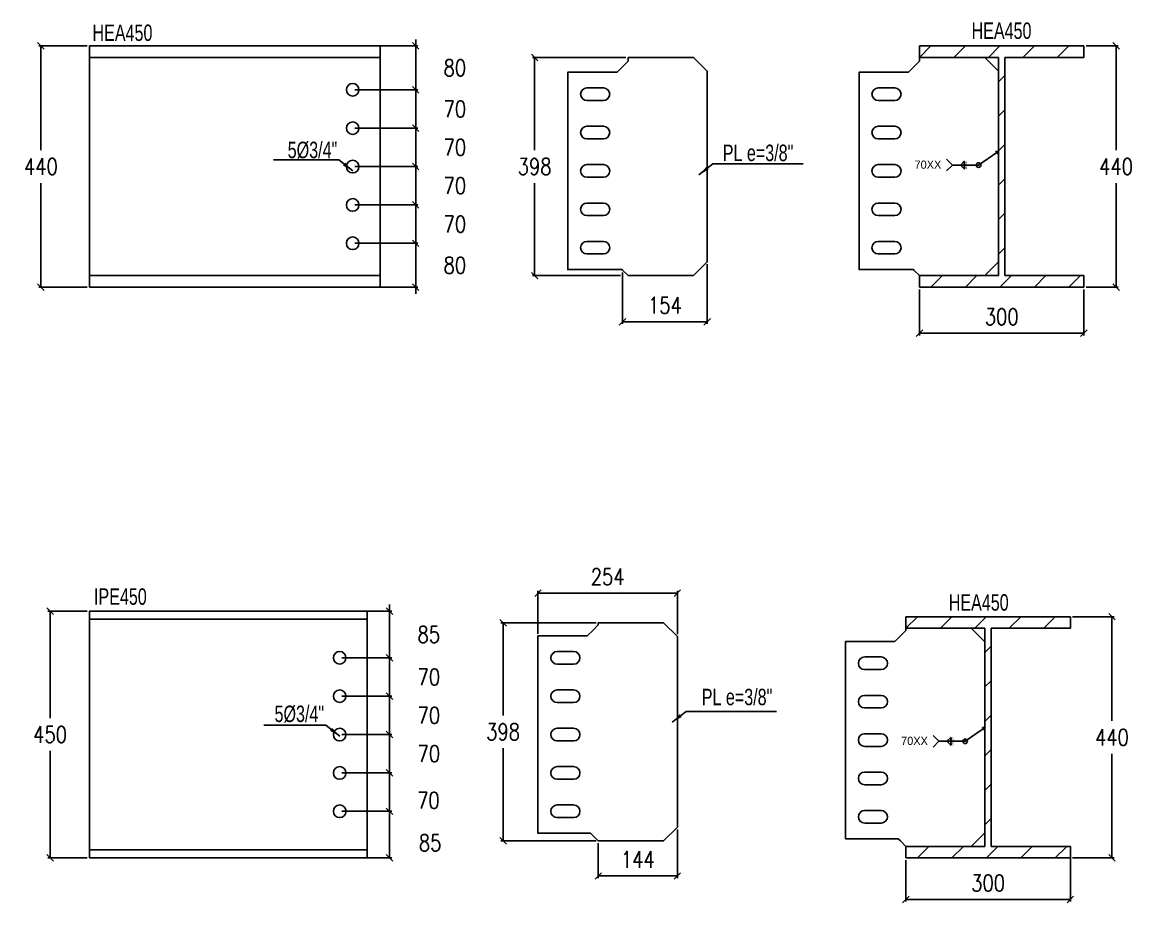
# Model space of a CAD drawing. Extents: x 7536 to 102814, y -9868 to 35131.
# Drawn here: x 10336 to 12364, y -4633 to -3027 of the extents above; entities that cross this region are included whole.
import ezdxf
from ezdxf.enums import TextEntityAlignment as Align

# ---------------------------------------------------------------- set-up
doc = ezdxf.new("R2010")
doc.units = 0
doc.header["$LTSCALE"] = 0.4
doc.layers.get('0').update_dxf_attribs({"color": 255})
for name, color, linetype in [('COTAS', 8, 'Continuous'), ('P-PLATINA', 6, 'Continuous'), ('PERFORACIONES', 1, 'Continuous'), ('TITULO', 3, 'Continuous')]:
    doc.layers.add(name, color=color, linetype=linetype)
doc.styles.add('CNI_COTAS', font='romans.shx', dxfattribs={"width": 0.8})
doc.styles.add('ROMANS', font='DINGRAFO.SHX')
doc.styles.add('VERDANA', font='arial.ttf')
doc.dimstyles.new('1.1', dxfattribs={"dimscale": 0, "dimtxt": 15, "dimasz": 20, "dimexe": 2, "dimexo": 2, "dimgap": 7, "dimtad": 1, "dimdec": 0, "dimzin": 4, "dimdsep": 46, "dimtxsty": 'CNI_COTAS', "dimcen": 0, "dimclrd": 256, "dimclrt": 3, "dimadec": 0, "dimazin": 0, "dimtfac": 1, "dimtdec": 0, "dimtmove": 2, "dimatfit": 0, "dimfxl": 0.05, "dimtolj": 1, "dimtzin": 0, "dimarcsym": 1})
doc.dimstyles.new('1.4', dxfattribs={"dimscale": 0, "dimtxt": 30, "dimasz": 12, "dimexe": 4, "dimexo": 4, "dimgap": 15, "dimtad": 1, "dimdec": 0, "dimzin": 4, "dimdsep": 46, "dimtxsty": 'CNI_COTAS', "dimblk": 'OBLIQUE', "dimcen": -0.09, "dimclrd": 256, "dimclrt": 3, "dimadec": 0, "dimazin": 0, "dimtfac": 1, "dimtdec": 0, "dimtmove": 2, "dimatfit": 0, "dimldrblk": 'DOT', "dimfxl": 0.05, "dimtolj": 1, "dimtzin": 0, "dimarcsym": 0})

# ---------------------------------------------------------------- blocks, each defined once
blk = doc.blocks.new('_Oblique')
at = {"color": 0, "linetype": 'ByBlock', "lineweight": -2}
blk.add_line((-0.5, -0.5), (0.5, 0.5), dxfattribs=at)
blk = doc.blocks.new('*D16')
at = {"layer": 'COTAS', "color": 0, "lineweight": -2, "transparency": 16777216}
for p, q in [((10454.1, -4101.1), (10382.3, -4101.1)), ((10454.1, -4551.1), (10382.3, -4551.1))]:
    blk.add_line(p, q, dxfattribs=at)
at = {"layer": 'COTAS', "lineweight": -2, "transparency": 16777216}
for p, q in [((10386.3, -4101.1), (10386.3, -4296.1)), ((10386.3, -4551.1), (10386.3, -4356.1))]:
    blk.add_line(p, q, dxfattribs=at)
at = {"layer": 'Defpoints', "color": 0, "transparency": 16777216}
for p in [(10386.3, -4101.1), (10458.1, -4101.1), (10458.1, -4551.1)]:
    blk.add_point(p, dxfattribs=at)
at = {"layer": 'COTAS', "lineweight": -2, "transparency": 16777216, "xscale": 12, "yscale": 12, "zscale": 12}
for p, rotation in [((10386.3, -4101.1), 90), ((10386.3, -4551.1), 270)]:
    blk.add_blockref('_Oblique', p, dxfattribs=dict(at, rotation=rotation))
at = {"layer": 'COTAS', "color": 3, "transparency": 16777216, "insert": (10386.3, -4326.1), "char_height": 30, "attachment_point": 5, "rotation": 0.01, "style": 'CNI_COTAS'}
blk.add_mtext('\\A1;450', dxfattribs=at)
blk = doc.blocks.new('_Dot')
at = {"color": 0, "linetype": 'ByBlock', "lineweight": -2}
blk.add_line((-0.5, 0), (-1, 0), dxfattribs=at)
at = {"color": 0, "linetype": 'ByBlock', "const_width": 0.5}
blk.add_lwpolyline([(-0.25, 0, 1), (0.25, 0, 1)], format="xyb", close=True, dxfattribs=at)
blk = doc.blocks.new('*D17')
at = {"layer": 'COTAS', "color": 0, "lineweight": -2, "transparency": 16777216}
for p, q in [((12246.8, -4534.1), (12246.8, -4630.9)), ((11946.8, -4555.1), (11946.8, -4630.9))]:
    blk.add_line(p, q, dxfattribs=at)
at = {"layer": 'COTAS', "lineweight": -2, "transparency": 16777216}
blk.add_line((12246.8, -4626.9), (11946.8, -4626.9), dxfattribs=at)
at = {"layer": 'Defpoints', "color": 0, "transparency": 16777216}
for p in [(12246.8, -4530.1), (11946.8, -4551.1), (11946.8, -4626.9)]:
    blk.add_point(p, dxfattribs=at)
at = {"layer": 'COTAS', "lineweight": -2, "transparency": 16777216, "xscale": 12, "yscale": 12, "zscale": 12, "rotation": 180}
blk.add_blockref('_Oblique', (11946.8, -4626.9), dxfattribs=at)
at = {"layer": 'COTAS', "lineweight": -2, "transparency": 16777216, "xscale": 12, "yscale": 12, "zscale": 12}
blk.add_blockref('_Oblique', (12246.8, -4626.9), dxfattribs=at)
at = {"layer": 'COTAS', "color": 3, "transparency": 16777216, "insert": (12096.8, -4596.9), "char_height": 30, "attachment_point": 5, "style": 'CNI_COTAS'}
blk.add_mtext('\\A1;300', dxfattribs=at)
blk = doc.blocks.new('*D18')
at = {"layer": 'COTAS', "color": 0, "lineweight": -2, "transparency": 16777216}
for p, q in [((12250.8, -4111.1), (12326.7, -4111.1)), ((12250.8, -4551.1), (12326.7, -4551.1))]:
    blk.add_line(p, q, dxfattribs=at)
at = {"layer": 'COTAS', "lineweight": -2, "transparency": 16777216}
for p, q in [((12322.7, -4111.1), (12322.7, -4301.1)), ((12322.7, -4551.1), (12322.7, -4361.1))]:
    blk.add_line(p, q, dxfattribs=at)
at = {"layer": 'Defpoints', "color": 0, "transparency": 16777216}
for p in [(12246.8, -4111.1), (12246.8, -4551.1), (12322.7, -4551.1)]:
    blk.add_point(p, dxfattribs=at)
at = {"layer": 'COTAS', "lineweight": -2, "transparency": 16777216, "xscale": 12, "yscale": 12, "zscale": 12}
for p, rotation in [((12322.7, -4111.1), 90), ((12322.7, -4551.1), 270)]:
    blk.add_blockref('_Oblique', p, dxfattribs=dict(at, rotation=rotation))
at = {"layer": 'COTAS', "color": 3, "transparency": 16777216, "insert": (12322.7, -4331.1), "char_height": 30, "attachment_point": 5, "rotation": 0.01, "style": 'CNI_COTAS'}
blk.add_mtext('\\A1;440', dxfattribs=at)
blk = doc.blocks.new('*D19')
at = {"layer": 'COTAS', "color": 0, "lineweight": -2, "transparency": 16777216}
for p, q in [((10454.1, -3070), (10365.6, -3070)), ((10454.1, -3510), (10365.6, -3510))]:
    blk.add_line(p, q, dxfattribs=at)
at = {"layer": 'COTAS', "lineweight": -2, "transparency": 16777216}
for p, q in [((10369.6, -3070), (10369.6, -3260)), ((10369.6, -3510), (10369.6, -3320))]:
    blk.add_line(p, q, dxfattribs=at)
at = {"layer": 'Defpoints', "color": 0, "transparency": 16777216}
for p in [(10369.6, -3070), (10458.1, -3070), (10458.1, -3510)]:
    blk.add_point(p, dxfattribs=at)
at = {"layer": 'COTAS', "lineweight": -2, "transparency": 16777216, "xscale": 12, "yscale": 12, "zscale": 12}
for p, rotation in [((10369.6, -3070), 90), ((10369.6, -3510), 270)]:
    blk.add_blockref('_Oblique', p, dxfattribs=dict(at, rotation=rotation))
at = {"layer": 'COTAS', "color": 3, "transparency": 16777216, "insert": (10369.6, -3290), "char_height": 30, "attachment_point": 5, "rotation": 0.01, "style": 'CNI_COTAS'}
blk.add_mtext('\\A1;440', dxfattribs=at)
blk = doc.blocks.new('*D20')
at = {"layer": 'COTAS', "color": 0, "lineweight": -2, "transparency": 16777216}
for p, q in [((11971.6, -3514), (11971.6, -3598.1)), ((12271.6, -3514), (12271.6, -3598.1))]:
    blk.add_line(p, q, dxfattribs=at)
at = {"layer": 'COTAS', "lineweight": -2, "transparency": 16777216}
blk.add_line((12271.6, -3594.1), (11971.6, -3594.1), dxfattribs=at)
at = {"layer": 'Defpoints', "color": 0, "transparency": 16777216}
for p in [(11971.6, -3510), (12271.6, -3510), (11971.6, -3594.1)]:
    blk.add_point(p, dxfattribs=at)
at = {"layer": 'COTAS', "lineweight": -2, "transparency": 16777216, "xscale": 12, "yscale": 12, "zscale": 12, "rotation": 180}
blk.add_blockref('_Oblique', (11971.6, -3594.1), dxfattribs=at)
at = {"layer": 'COTAS', "lineweight": -2, "transparency": 16777216, "xscale": 12, "yscale": 12, "zscale": 12}
blk.add_blockref('_Oblique', (12271.6, -3594.1), dxfattribs=at)
at = {"layer": 'COTAS', "color": 3, "transparency": 16777216, "insert": (12121.6, -3564.1), "char_height": 30, "attachment_point": 5, "style": 'CNI_COTAS'}
blk.add_mtext('\\A1;300', dxfattribs=at)
blk = doc.blocks.new('*D21')
at = {"layer": 'COTAS', "color": 0, "lineweight": -2, "transparency": 16777216}
for p, q in [((11584.6, -3468), (11584.6, -3577.1)), ((11430.3, -3483), (11430.3, -3577.1))]:
    blk.add_line(p, q, dxfattribs=at)
at = {"layer": 'COTAS', "lineweight": -2, "transparency": 16777216}
blk.add_line((11430.3, -3573.1), (11584.6, -3573.1), dxfattribs=at)
at = {"layer": 'Defpoints', "color": 0, "transparency": 16777216}
for p in [(11584.6, -3464), (11430.3, -3479), (11584.6, -3573.1)]:
    blk.add_point(p, dxfattribs=at)
at = {"layer": 'COTAS', "lineweight": -2, "transparency": 16777216, "xscale": 12, "yscale": 12, "zscale": 12, "rotation": 180}
blk.add_blockref('_Oblique', (11430.3, -3573.1), dxfattribs=at)
at = {"layer": 'COTAS', "lineweight": -2, "transparency": 16777216, "xscale": 12, "yscale": 12, "zscale": 12}
blk.add_blockref('_Oblique', (11584.6, -3573.1), dxfattribs=at)
at = {"layer": 'COTAS', "color": 3, "transparency": 16777216, "insert": (11507.5, -3543.1), "char_height": 30, "attachment_point": 5, "style": 'CNI_COTAS'}
blk.add_mtext('\\A1;154', dxfattribs=at)
blk = doc.blocks.new('*D22')
at = {"layer": 'COTAS', "color": 0, "lineweight": -2, "transparency": 16777216}
for p, q in [((12275.6, -3070), (12334.2, -3070)), ((12275.6, -3510), (12334.2, -3510))]:
    blk.add_line(p, q, dxfattribs=at)
at = {"layer": 'COTAS', "lineweight": -2, "transparency": 16777216}
for p, q in [((12330.2, -3070), (12330.2, -3260)), ((12330.2, -3510), (12330.2, -3320))]:
    blk.add_line(p, q, dxfattribs=at)
at = {"layer": 'Defpoints', "color": 0, "transparency": 16777216}
for p in [(12271.6, -3070), (12271.6, -3510), (12330.2, -3510)]:
    blk.add_point(p, dxfattribs=at)
at = {"layer": 'COTAS', "lineweight": -2, "transparency": 16777216, "xscale": 12, "yscale": 12, "zscale": 12}
for p, rotation in [((12330.2, -3070), 90), ((12330.2, -3510), 270)]:
    blk.add_blockref('_Oblique', p, dxfattribs=dict(at, rotation=rotation))
at = {"layer": 'COTAS', "color": 3, "transparency": 16777216, "insert": (12330.2, -3290), "char_height": 30, "attachment_point": 5, "rotation": 0.01, "style": 'CNI_COTAS'}
blk.add_mtext('\\A1;440', dxfattribs=at)
blk = doc.blocks.new('*D23')
at = {"layer": 'COTAS', "color": 0, "lineweight": -2, "transparency": 16777216}
for p, q in [((11436.3, -3091), (11265.9, -3091)), ((11426.3, -3489), (11265.9, -3489))]:
    blk.add_line(p, q, dxfattribs=at)
at = {"layer": 'COTAS', "lineweight": -2, "transparency": 16777216}
for p, q in [((11269.9, -3091), (11269.9, -3260)), ((11269.9, -3489), (11269.9, -3320))]:
    blk.add_line(p, q, dxfattribs=at)
at = {"layer": 'Defpoints', "color": 0, "transparency": 16777216}
for p in [(11440.3, -3091), (11269.9, -3489), (11430.3, -3489)]:
    blk.add_point(p, dxfattribs=at)
at = {"layer": 'COTAS', "lineweight": -2, "transparency": 16777216, "xscale": 12, "yscale": 12, "zscale": 12}
for p, rotation in [((11269.9, -3091), 90), ((11269.9, -3489), 270)]:
    blk.add_blockref('_Oblique', p, dxfattribs=dict(at, rotation=rotation))
at = {"layer": 'COTAS', "color": 3, "transparency": 16777216, "insert": (11269.9, -3290), "char_height": 30, "attachment_point": 5, "rotation": 0.01, "style": 'CNI_COTAS'}
blk.add_mtext('\\A1;398', dxfattribs=at)
blk = doc.blocks.new('*D145')
at = {"layer": 'COTAS', "color": 0, "lineweight": -2, "transparency": 16777216}
for p, q in [((11382, -4122.1), (11208.4, -4122.1)), ((11382, -4520.1), (11208.4, -4520.1))]:
    blk.add_line(p, q, dxfattribs=at)
at = {"layer": 'COTAS', "lineweight": -2, "transparency": 16777216}
for p, q in [((11212.4, -4122.1), (11212.4, -4291.1)), ((11212.4, -4520.1), (11212.4, -4351.1))]:
    blk.add_line(p, q, dxfattribs=at)
at = {"layer": 'Defpoints', "color": 0, "transparency": 16777216}
for p in [(11386, -4122.1), (11212.4, -4520.1), (11386, -4520.1)]:
    blk.add_point(p, dxfattribs=at)
at = {"layer": 'COTAS', "lineweight": -2, "transparency": 16777216, "xscale": 12, "yscale": 12, "zscale": 12}
for p, rotation in [((11212.4, -4122.1), 90), ((11212.4, -4520.1), 270)]:
    blk.add_blockref('_Oblique', p, dxfattribs=dict(at, rotation=rotation))
at = {"layer": 'COTAS', "color": 3, "transparency": 16777216, "insert": (11212.4, -4321.1), "char_height": 30, "attachment_point": 5, "rotation": 0.01, "style": 'CNI_COTAS'}
blk.add_mtext('\\A1;398', dxfattribs=at)
blk = doc.blocks.new('*D146')
at = {"layer": 'COTAS', "color": 0, "lineweight": -2, "transparency": 16777216}
for p, q in [((11530.2, -4499.1), (11530.2, -4588.1)), ((11386, -4524.1), (11386, -4588.1))]:
    blk.add_line(p, q, dxfattribs=at)
at = {"layer": 'COTAS', "lineweight": -2, "transparency": 16777216}
blk.add_line((11386, -4584.1), (11530.2, -4584.1), dxfattribs=at)
at = {"layer": 'Defpoints', "color": 0, "transparency": 16777216}
for p in [(11530.2, -4495.1), (11386, -4520.1), (11530.2, -4584.1)]:
    blk.add_point(p, dxfattribs=at)
at = {"layer": 'COTAS', "lineweight": -2, "transparency": 16777216, "xscale": 12, "yscale": 12, "zscale": 12, "rotation": 180}
blk.add_blockref('_Oblique', (11386, -4584.1), dxfattribs=at)
at = {"layer": 'COTAS', "lineweight": -2, "transparency": 16777216, "xscale": 12, "yscale": 12, "zscale": 12}
blk.add_blockref('_Oblique', (11530.2, -4584.1), dxfattribs=at)
at = {"layer": 'COTAS', "color": 3, "transparency": 16777216, "insert": (11458.1, -4554.1), "char_height": 30, "attachment_point": 5, "style": 'CNI_COTAS'}
blk.add_mtext('\\A1;144', dxfattribs=at)
blk = doc.blocks.new('*D147')
at = {"layer": 'COTAS', "color": 0, "lineweight": -2, "transparency": 16777216}
for p, q in [((11276, -4142.1), (11276, -4064.1)), ((11530.2, -4143.1), (11530.2, -4064.1))]:
    blk.add_line(p, q, dxfattribs=at)
at = {"layer": 'COTAS', "lineweight": -2, "transparency": 16777216}
blk.add_line((11276, -4068.1), (11530.2, -4068.1), dxfattribs=at)
at = {"layer": 'Defpoints', "color": 0, "transparency": 16777216}
for p in [(11530.2, -4068.1), (11276, -4146.1), (11530.2, -4147.1)]:
    blk.add_point(p, dxfattribs=at)
at = {"layer": 'COTAS', "lineweight": -2, "transparency": 16777216, "xscale": 12, "yscale": 12, "zscale": 12, "rotation": 180}
blk.add_blockref('_Oblique', (11276, -4068.1), dxfattribs=at)
at = {"layer": 'COTAS', "lineweight": -2, "transparency": 16777216, "xscale": 12, "yscale": 12, "zscale": 12}
blk.add_blockref('_Oblique', (11530.2, -4068.1), dxfattribs=at)
at = {"layer": 'COTAS', "color": 3, "transparency": 16777216, "insert": (11403.1, -4038.1), "char_height": 30, "attachment_point": 5, "style": 'CNI_COTAS'}
blk.add_mtext('\\A1;254', dxfattribs=at)
blk = doc.blocks.new('SOLDADURA FILETE ALREDEDOR 1 DE 8')
h = blk.add_hatch(color=256)
h.dxf.hatch_style = 1
h.paths.add_polyline_path([(8202.3, -7175.2), (8199.7, -7171.4), (8204.2, -7171)])
for p, q in [((8201, -7173.3), (8168, -7196.3)), ((8168, -7196.3), (8120.2, -7196.3))]:
    blk.add_line(p, q)
for points in [[(8204.2, -7171), (8202.3, -7175.2), (8199.7, -7171.4)], [(8141.8, -7196.3), (8141.8, -7189.2), (8134.7, -7196.3), (8141.8, -7203.4)]]:
    blk.add_lwpolyline(points, close=True)
blk.add_lwpolyline([(8109.7, -7206.8), (8120.2, -7196.3), (8109.7, -7185.8)])
blk.add_circle((8168, -7196.3), 4.13)
at = {"layer": 'TITULO', "style": 'ROMANS'}
for s, height, p in [('70XX', 14.92, (8051.2, -7202.9)), ('8', 5.33, (8142.9, -7195.3)), ('8', 5.33, (8142.9, -7203.6))]:
    blk.add_text(s, height=height, dxfattribs=at).set_placement(p)
blk = doc.blocks.new('*D151')
at = {"layer": 'COTAS', "lineweight": -2, "transparency": 16777216}
for p, q in [((11053, -3070), (11053, -3058)), ((11053, -3150), (11053, -3070)), ((11053, -3150), (11053, -3162))]:
    blk.add_line(p, q, dxfattribs=at)
at = {"layer": 'COTAS', "color": 0, "lineweight": -2, "transparency": 16777216}
for p, q in [((10942.1, -3070), (11057, -3070)), ((10942.1, -3150), (11057, -3150))]:
    blk.add_line(p, q, dxfattribs=at)
at = {"layer": 'Defpoints', "color": 0, "transparency": 16777216}
for p in [(10938.1, -3070), (11053, -3070), (10938.1, -3150)]:
    blk.add_point(p, dxfattribs=at)
at = {"layer": 'COTAS', "lineweight": -2, "transparency": 16777216, "xscale": 12, "yscale": 12, "zscale": 12}
for p, rotation in [((11053, -3070), 270), ((11053, -3150), 90)]:
    blk.add_blockref('_Oblique', p, dxfattribs=dict(at, rotation=rotation))
at = {"layer": 'COTAS', "color": 3, "transparency": 16777216, "insert": (11124.5, -3110), "char_height": 30, "attachment_point": 5, "rotation": 0.01, "style": 'CNI_COTAS'}
blk.add_mtext('\\A1;80', dxfattribs=at)
blk = doc.blocks.new('*D152')
at = {"layer": 'COTAS', "lineweight": -2, "transparency": 16777216}
for p, q in [((11053, -3150), (11053, -3138)), ((11053, -3150), (11053, -3220)), ((11053, -3220), (11053, -3232))]:
    blk.add_line(p, q, dxfattribs=at)
at = {"layer": 'COTAS', "color": 0, "lineweight": -2, "transparency": 16777216}
for p, q in [((10942.1, -3150), (11057, -3150)), ((10942.1, -3220), (11057, -3220))]:
    blk.add_line(p, q, dxfattribs=at)
at = {"layer": 'Defpoints', "color": 0, "transparency": 16777216}
for p in [(10938.1, -3150), (10938.1, -3220), (11053, -3220)]:
    blk.add_point(p, dxfattribs=at)
at = {"layer": 'COTAS', "lineweight": -2, "transparency": 16777216, "xscale": 12, "yscale": 12, "zscale": 12}
for p, rotation in [((11053, -3150), 270), ((11053, -3220), 90)]:
    blk.add_blockref('_Oblique', p, dxfattribs=dict(at, rotation=rotation))
at = {"layer": 'COTAS', "color": 3, "transparency": 16777216, "insert": (11124.5, -3185), "char_height": 30, "attachment_point": 5, "rotation": 0.01, "style": 'CNI_COTAS'}
blk.add_mtext('\\A1;70', dxfattribs=at)
blk = doc.blocks.new('*D153')
at = {"layer": 'COTAS', "color": 0, "lineweight": -2, "transparency": 16777216}
for p, q in [((10942.1, -3220), (11057, -3220)), ((10942.1, -3290), (11057, -3290))]:
    blk.add_line(p, q, dxfattribs=at)
at = {"layer": 'COTAS', "lineweight": -2, "transparency": 16777216}
for p, q in [((11053, -3220), (11053, -3208)), ((11053, -3220), (11053, -3290)), ((11053, -3290), (11053, -3302))]:
    blk.add_line(p, q, dxfattribs=at)
at = {"layer": 'Defpoints', "color": 0, "transparency": 16777216}
for p in [(10938.1, -3220), (10938.1, -3290), (11053, -3290)]:
    blk.add_point(p, dxfattribs=at)
at = {"layer": 'COTAS', "lineweight": -2, "transparency": 16777216, "xscale": 12, "yscale": 12, "zscale": 12}
for p, rotation in [((11053, -3220), 270), ((11053, -3290), 90)]:
    blk.add_blockref('_Oblique', p, dxfattribs=dict(at, rotation=rotation))
at = {"layer": 'COTAS', "color": 3, "transparency": 16777216, "insert": (11124.5, -3255), "char_height": 30, "attachment_point": 5, "rotation": 0.01, "style": 'CNI_COTAS'}
blk.add_mtext('\\A1;70', dxfattribs=at)
blk = doc.blocks.new('*D154')
at = {"layer": 'COTAS', "lineweight": -2, "transparency": 16777216}
for p, q in [((11053, -3290), (11053, -3278)), ((11053, -3360), (11053, -3290)), ((11053, -3360), (11053, -3372))]:
    blk.add_line(p, q, dxfattribs=at)
at = {"layer": 'COTAS', "color": 0, "lineweight": -2, "transparency": 16777216}
for p, q in [((10942.1, -3290), (11057, -3290)), ((10942.1, -3360), (11057, -3360))]:
    blk.add_line(p, q, dxfattribs=at)
at = {"layer": 'Defpoints', "color": 0, "transparency": 16777216}
for p in [(10938.1, -3290), (11053, -3290), (10938.1, -3360)]:
    blk.add_point(p, dxfattribs=at)
at = {"layer": 'COTAS', "lineweight": -2, "transparency": 16777216, "xscale": 12, "yscale": 12, "zscale": 12}
for p, rotation in [((11053, -3290), 270), ((11053, -3360), 90)]:
    blk.add_blockref('_Oblique', p, dxfattribs=dict(at, rotation=rotation))
at = {"layer": 'COTAS', "color": 3, "transparency": 16777216, "insert": (11124.5, -3325), "char_height": 30, "attachment_point": 5, "rotation": 0.01, "style": 'CNI_COTAS'}
blk.add_mtext('\\A1;70', dxfattribs=at)
blk = doc.blocks.new('*D155')
at = {"layer": 'COTAS', "color": 0, "lineweight": -2, "transparency": 16777216}
for p, q in [((10942.1, -3360), (11057, -3360)), ((10942.1, -3430), (11057, -3430))]:
    blk.add_line(p, q, dxfattribs=at)
at = {"layer": 'COTAS', "lineweight": -2, "transparency": 16777216}
for p, q in [((11053, -3360), (11053, -3348)), ((11053, -3430), (11053, -3360)), ((11053, -3430), (11053, -3442))]:
    blk.add_line(p, q, dxfattribs=at)
at = {"layer": 'Defpoints', "color": 0, "transparency": 16777216}
for p in [(10938.1, -3360), (11053, -3360), (10938.1, -3430)]:
    blk.add_point(p, dxfattribs=at)
at = {"layer": 'COTAS', "lineweight": -2, "transparency": 16777216, "xscale": 12, "yscale": 12, "zscale": 12}
for p, rotation in [((11053, -3360), 270), ((11053, -3430), 90)]:
    blk.add_blockref('_Oblique', p, dxfattribs=dict(at, rotation=rotation))
at = {"layer": 'COTAS', "color": 3, "transparency": 16777216, "insert": (11124.5, -3395), "char_height": 30, "attachment_point": 5, "rotation": 0.01, "style": 'CNI_COTAS'}
blk.add_mtext('\\A1;70', dxfattribs=at)
blk = doc.blocks.new('*D150')
at = {"layer": 'COTAS', "lineweight": -2, "transparency": 16777216}
for p, q in [((11053, -3430), (11053, -3418)), ((11053, -3430), (11053, -3510)), ((11053, -3510), (11053, -3522))]:
    blk.add_line(p, q, dxfattribs=at)
at = {"layer": 'COTAS', "color": 0, "lineweight": -2, "transparency": 16777216}
for p, q in [((10942.1, -3430), (11057, -3430)), ((10942.1, -3510), (11057, -3510))]:
    blk.add_line(p, q, dxfattribs=at)
at = {"layer": 'Defpoints', "color": 0, "transparency": 16777216}
for p in [(10938.1, -3430), (10938.1, -3510), (11053, -3510)]:
    blk.add_point(p, dxfattribs=at)
at = {"layer": 'COTAS', "lineweight": -2, "transparency": 16777216, "xscale": 12, "yscale": 12, "zscale": 12}
for p, rotation in [((11053, -3430), 270), ((11053, -3510), 90)]:
    blk.add_blockref('_Oblique', p, dxfattribs=dict(at, rotation=rotation))
at = {"layer": 'COTAS', "color": 3, "transparency": 16777216, "insert": (11124.5, -3470), "char_height": 30, "attachment_point": 5, "rotation": 0.01, "style": 'CNI_COTAS'}
blk.add_mtext('\\A1;80', dxfattribs=at)
blk = doc.blocks.new('*D211')
at = {"layer": 'COTAS', "color": 0, "lineweight": -2, "transparency": 16777216}
for p, q in [((10918.4, -4256.1), (11009.4, -4256.1)), ((10918.4, -4326.1), (11009.4, -4326.1))]:
    blk.add_line(p, q, dxfattribs=at)
at = {"layer": 'COTAS', "lineweight": -2, "transparency": 16777216}
for p, q in [((11005.4, -4256.1), (11005.4, -4244.1)), ((11005.4, -4326.1), (11005.4, -4256.1)), ((11005.4, -4326.1), (11005.4, -4338.1))]:
    blk.add_line(p, q, dxfattribs=at)
at = {"layer": 'Defpoints', "color": 0, "transparency": 16777216}
for p in [(10914.4, -4256.1), (11005.4, -4256.1), (10914.4, -4326.1)]:
    blk.add_point(p, dxfattribs=at)
at = {"layer": 'COTAS', "lineweight": -2, "transparency": 16777216, "xscale": 12, "yscale": 12, "zscale": 12}
for p, rotation in [((11005.4, -4256.1), 270), ((11005.4, -4326.1), 90)]:
    blk.add_blockref('_Oblique', p, dxfattribs=dict(at, rotation=rotation))
at = {"layer": 'COTAS', "color": 3, "transparency": 16777216, "insert": (11076.9, -4291.1), "char_height": 30, "attachment_point": 5, "rotation": 0.01, "style": 'CNI_COTAS'}
blk.add_mtext('\\A1;70', dxfattribs=at)
blk = doc.blocks.new('*D212')
at = {"layer": 'COTAS', "lineweight": -2, "transparency": 16777216}
for p, q in [((11005.4, -4326.1), (11005.4, -4314.1)), ((11005.4, -4396.1), (11005.4, -4326.1)), ((11005.4, -4396.1), (11005.4, -4408.1))]:
    blk.add_line(p, q, dxfattribs=at)
at = {"layer": 'COTAS', "color": 0, "lineweight": -2, "transparency": 16777216}
for p, q in [((10918.4, -4326.1), (11009.4, -4326.1)), ((10918.4, -4396.1), (11009.4, -4396.1))]:
    blk.add_line(p, q, dxfattribs=at)
at = {"layer": 'Defpoints', "color": 0, "transparency": 16777216}
for p in [(10914.4, -4326.1), (11005.4, -4326.1), (10914.4, -4396.1)]:
    blk.add_point(p, dxfattribs=at)
at = {"layer": 'COTAS', "lineweight": -2, "transparency": 16777216, "xscale": 12, "yscale": 12, "zscale": 12}
for p, rotation in [((11005.4, -4326.1), 270), ((11005.4, -4396.1), 90)]:
    blk.add_blockref('_Oblique', p, dxfattribs=dict(at, rotation=rotation))
at = {"layer": 'COTAS', "color": 3, "transparency": 16777216, "insert": (11076.9, -4361.1), "char_height": 30, "attachment_point": 5, "rotation": 0.01, "style": 'CNI_COTAS'}
blk.add_mtext('\\A1;70', dxfattribs=at)
blk = doc.blocks.new('*D213')
at = {"layer": 'COTAS', "color": 0, "lineweight": -2, "transparency": 16777216}
for p, q in [((10918.4, -4396.1), (11009.4, -4396.1)), ((10918.5, -4466.1), (11009.4, -4466.1))]:
    blk.add_line(p, q, dxfattribs=at)
at = {"layer": 'COTAS', "lineweight": -2, "transparency": 16777216}
blk.add_line((11005.4, -4466.1), (11005.4, -4396.1), dxfattribs=at)
at = {"layer": 'Defpoints', "color": 0, "transparency": 16777216}
for p in [(10914.4, -4396.1), (11005.4, -4396.1), (10914.5, -4466.1)]:
    blk.add_point(p, dxfattribs=at)
at = {"layer": 'COTAS', "lineweight": -2, "transparency": 16777216, "xscale": 12, "yscale": 12, "zscale": 12}
for p, rotation in [((11005.4, -4396.1), 90), ((11005.4, -4466.1), 270)]:
    blk.add_blockref('_Oblique', p, dxfattribs=dict(at, rotation=rotation))
at = {"layer": 'COTAS', "color": 3, "transparency": 16777216, "insert": (11076.2, -4446.1), "char_height": 30, "attachment_point": 5, "rotation": 0.01, "style": 'CNI_COTAS'}
blk.add_mtext('\\A1;70', dxfattribs=at)
blk = doc.blocks.new('*D214')
at = {"layer": 'COTAS', "color": 0, "lineweight": -2, "transparency": 16777216}
for p, q in [((10918.5, -4466.1), (11009.4, -4466.1)), ((10918.5, -4551.1), (11009.4, -4551.1))]:
    blk.add_line(p, q, dxfattribs=at)
at = {"layer": 'COTAS', "lineweight": -2, "transparency": 16777216}
blk.add_line((11005.4, -4466.1), (11005.4, -4551.1), dxfattribs=at)
at = {"layer": 'Defpoints', "color": 0, "transparency": 16777216}
for p in [(10914.5, -4466.1), (10914.5, -4551.1), (11005.4, -4551.1)]:
    blk.add_point(p, dxfattribs=at)
at = {"layer": 'COTAS', "lineweight": -2, "transparency": 16777216, "xscale": 12, "yscale": 12, "zscale": 12}
for p, rotation in [((11005.4, -4466.1), 90), ((11005.4, -4551.1), 270)]:
    blk.add_blockref('_Oblique', p, dxfattribs=dict(at, rotation=rotation))
at = {"layer": 'COTAS', "color": 3, "transparency": 16777216, "insert": (11079.3, -4523.6), "char_height": 30, "attachment_point": 5, "rotation": 0.01, "style": 'CNI_COTAS'}
blk.add_mtext('\\A1;85', dxfattribs=at)
blk = doc.blocks.new('*D215')
at = {"layer": 'COTAS', "lineweight": -2, "transparency": 16777216}
for p, q in [((11005.4, -4186.1), (11005.4, -4174.1)), ((11005.4, -4256.1), (11005.4, -4186.1)), ((11005.4, -4256.1), (11005.4, -4268.1))]:
    blk.add_line(p, q, dxfattribs=at)
at = {"layer": 'COTAS', "color": 0, "lineweight": -2, "transparency": 16777216}
for p, q in [((10918.4, -4186.1), (11009.4, -4186.1)), ((10918.4, -4256.1), (11009.4, -4256.1))]:
    blk.add_line(p, q, dxfattribs=at)
at = {"layer": 'Defpoints', "color": 0, "transparency": 16777216}
for p in [(10914.4, -4186.1), (11005.4, -4186.1), (10914.4, -4256.1)]:
    blk.add_point(p, dxfattribs=at)
at = {"layer": 'COTAS', "lineweight": -2, "transparency": 16777216, "xscale": 12, "yscale": 12, "zscale": 12}
for p, rotation in [((11005.4, -4186.1), 270), ((11005.4, -4256.1), 90)]:
    blk.add_blockref('_Oblique', p, dxfattribs=dict(at, rotation=rotation))
at = {"layer": 'COTAS', "color": 3, "transparency": 16777216, "insert": (11076.9, -4221.1), "char_height": 30, "attachment_point": 5, "rotation": 0.01, "style": 'CNI_COTAS'}
blk.add_mtext('\\A1;70', dxfattribs=at)
blk = doc.blocks.new('*D216')
at = {"layer": 'COTAS', "lineweight": -2, "transparency": 16777216}
for p, q in [((11005.4, -4101.1), (11005.4, -4089.1)), ((11005.4, -4186.1), (11005.4, -4101.1)), ((11005.4, -4186.1), (11005.4, -4198.1))]:
    blk.add_line(p, q, dxfattribs=at)
at = {"layer": 'COTAS', "color": 0, "lineweight": -2, "transparency": 16777216}
for p, q in [((10918.4, -4101.1), (11009.4, -4101.1)), ((10918.4, -4186.1), (11009.4, -4186.1))]:
    blk.add_line(p, q, dxfattribs=at)
at = {"layer": 'Defpoints', "color": 0, "transparency": 16777216}
for p in [(10914.4, -4101.1), (11005.4, -4101.1), (10914.4, -4186.1)]:
    blk.add_point(p, dxfattribs=at)
at = {"layer": 'COTAS', "lineweight": -2, "transparency": 16777216, "xscale": 12, "yscale": 12, "zscale": 12}
for p, rotation in [((11005.4, -4101.1), 270), ((11005.4, -4186.1), 90)]:
    blk.add_blockref('_Oblique', p, dxfattribs=dict(at, rotation=rotation))
at = {"layer": 'COTAS', "color": 3, "transparency": 16777216, "insert": (11076.9, -4143.6), "char_height": 30, "attachment_point": 5, "rotation": 0.01, "style": 'CNI_COTAS'}
blk.add_mtext('\\A1;85', dxfattribs=at)

msp = doc.modelspace()

# ---------------------------------------------------------------- hatches: boundary and pattern name
at = {"linetype": 'Continuous'}
h = msp.add_hatch(dxfattribs=at)
h.set_pattern_fill('', scale=14, style=0, pattern_type=0)
h.set_pattern_definition([(45, (11971.587, -3091), (-31.431, 31.431), [])])
h.paths.add_polyline_path([(11971.6, -3070), (11971.6, -3091), (12115.8, -3091), (12115.8, -3489), (11971.6, -3489), (11971.6, -3510), (12271.6, -3510), (12271.6, -3489), (12127.3, -3489), (12127.3, -3091), (12271.6, -3091), (12271.6, -3070)])
h = msp.add_hatch(dxfattribs=at)
h.set_pattern_fill('', scale=14, style=0, pattern_type=0)
h.set_pattern_definition([(45, (11946.844, -4132.125), (-31.431, 31.431), [])])
h.paths.add_polyline_path([(11946.8, -4111.1), (11946.8, -4132.1), (12091.1, -4132.1), (12091.1, -4530.1), (11946.8, -4530.1), (11946.8, -4551.1), (12246.8, -4551.1), (12246.8, -4530.1), (12102.6, -4530.1), (12102.6, -4132.1), (12246.8, -4132.1), (12246.8, -4111.1)])

# ---------------------------------------------------------------- linework, layer by layer
at = {"color": 2}
for p, q in [((10988.1, -3070), (10458.1, -3070)), ((10458.1, -3070), (10458.1, -3510)), ((10988.1, -3510), (10988.1, -3070)), ((11971.6, -3070), (12271.6, -3070)), ((11971.6, -3091), (11971.6, -3070)), ((12271.6, -3070), (12271.6, -3091)), ((10458.1, -3091), (10988.1, -3091)), ((12115.8, -3091), (11971.6, -3091)), ((12115.8, -3489), (12115.8, -3091)), ((12271.6, -3091), (12127.3, -3091)), ((12127.3, -3091), (12127.3, -3489)), ((10458.1, -3489), (10988.1, -3489)), ((11971.6, -3489), (12115.8, -3489)), ((11971.6, -3510), (11971.6, -3489)), ((12127.3, -3489), (12271.6, -3489)), ((12271.6, -3489), (12271.6, -3510)), ((10458.1, -3510), (10988.1, -3510)), ((12271.6, -3510), (11971.6, -3510)), ((10964.5, -4101.1), (10458.1, -4101.1)), ((10458.1, -4551.1), (10458.1, -4101.1)), ((10458.1, -4115.7), (10964.5, -4115.7)), ((10964.5, -4551.1), (10964.5, -4101.1)), ((12246.8, -4111.1), (11946.8, -4111.1)), ((11946.8, -4111.1), (11946.8, -4132.1)), ((12246.8, -4132.1), (12246.8, -4111.1)), ((11946.8, -4132.1), (12091.1, -4132.1)), ((12091.1, -4132.1), (12091.1, -4530.1)), ((12102.6, -4530.1), (12102.6, -4132.1)), ((12102.6, -4132.1), (12246.8, -4132.1)), ((10458.1, -4536.5), (10964.5, -4536.5)), ((12091.1, -4530.1), (11946.8, -4530.1)), ((11946.8, -4530.1), (11946.8, -4551.1)), ((12246.8, -4530.1), (12102.6, -4530.1)), ((12246.8, -4551.1), (12246.8, -4530.1)), ((10458.1, -4551.1), (10964.5, -4551.1)), ((11946.8, -4551.1), (12246.8, -4551.1))]:
    msp.add_line(p, q, dxfattribs=at)
at = {"layer": 'P-PLATINA', "linetype": 'Continuous'}
for points in [[(11440.3, -3091), (11559.6, -3091), (11584.6, -3116), (11584.6, -3464), (11559.6, -3489), (11440.3, -3489), (11430.3, -3479), (11429.3, -3478), (11330.3, -3478), (11330.3, -3118), (11420.3, -3118), (11430.3, -3108), (11440.3, -3098)], [(11971.6, -3091), (12090.8, -3091), (12115.8, -3116), (12115.8, -3464), (12090.8, -3489), (11971.6, -3489), (11961.6, -3479), (11960.6, -3478), (11861.6, -3478), (11861.6, -3118), (11951.6, -3118), (11961.6, -3108), (11971.6, -3098)], [(11505.2, -4122.1), (11386, -4122.1), (11386, -4126.1), (11376, -4136.1), (11366, -4146.1), (11276, -4146.1), (11276, -4506.1), (11372, -4506.1), (11376, -4510.1), (11386, -4520.1), (11505.2, -4520.1), (11530.2, -4495.1), (11530.2, -4147.1)], [(12066.1, -4132.1), (11946.8, -4132.1), (11946.8, -4136.1), (11936.8, -4146.1), (11926.8, -4156.1), (11836.8, -4156.1), (11836.8, -4516.1), (11932.8, -4516.1), (11936.8, -4520.1), (11946.8, -4530.1), (12066.1, -4530.1), (12091.1, -4505.1), (12091.1, -4157.1)]]:
    msp.add_lwpolyline(points, close=True, dxfattribs=at)
for points in [[(11369.6, -3169.5), (11365.3, -3169.5), (11360.9, -3168.6), (11357.2, -3166.1), (11354.7, -3162.4), (11353.8, -3158), (11354.7, -3153.6), (11357.2, -3149.9), (11360.9, -3147.4), (11365.3, -3146.5), (11369.6, -3146.5)], [(11365.3, -3146.5), (11395.3, -3146.5), (11399.7, -3147.4), (11403.5, -3149.9), (11406, -3153.6), (11406.8, -3158), (11406, -3162.4), (11403.5, -3166.1), (11399.7, -3168.6), (11395.3, -3169.5), (11365.3, -3169.5)], [(11900.9, -3169.5), (11896.6, -3169.5), (11892.2, -3168.6), (11888.5, -3166.1), (11886, -3162.4), (11885.1, -3158), (11886, -3153.6), (11888.5, -3149.9), (11892.2, -3147.4), (11896.6, -3146.5), (11900.9, -3146.5)], [(11896.6, -3146.5), (11926.6, -3146.5), (11931, -3147.4), (11934.7, -3149.9), (11937.2, -3153.6), (11938.1, -3158), (11937.2, -3162.4), (11934.7, -3166.1), (11931, -3168.6), (11926.6, -3169.5), (11896.6, -3169.5)], [(11369.6, -3239.5), (11365.3, -3239.5), (11360.9, -3238.6), (11357.2, -3236.1), (11354.7, -3232.4), (11353.8, -3228), (11354.7, -3223.6), (11357.2, -3219.9), (11360.9, -3217.4), (11365.3, -3216.5), (11369.6, -3216.5)], [(11365.3, -3216.5), (11395.3, -3216.5), (11399.7, -3217.4), (11403.5, -3219.9), (11406, -3223.6), (11406.8, -3228), (11406, -3232.4), (11403.5, -3236.1), (11399.7, -3238.6), (11395.3, -3239.5), (11365.3, -3239.5)], [(11900.9, -3239.5), (11896.6, -3239.5), (11892.2, -3238.6), (11888.5, -3236.1), (11886, -3232.4), (11885.1, -3228), (11886, -3223.6), (11888.5, -3219.9), (11892.2, -3217.4), (11896.6, -3216.5), (11900.9, -3216.5)], [(11896.6, -3216.5), (11926.6, -3216.5), (11931, -3217.4), (11934.7, -3219.9), (11937.2, -3223.6), (11938.1, -3228), (11937.2, -3232.4), (11934.7, -3236.1), (11931, -3238.6), (11926.6, -3239.5), (11896.6, -3239.5)], [(11369.6, -3309.5), (11365.3, -3309.5), (11360.9, -3308.6), (11357.2, -3306.1), (11354.7, -3302.4), (11353.8, -3298), (11354.7, -3293.6), (11357.2, -3289.9), (11360.9, -3287.4), (11365.3, -3286.5), (11369.6, -3286.5)], [(11365.3, -3286.5), (11395.3, -3286.5), (11399.7, -3287.4), (11403.5, -3289.9), (11406, -3293.6), (11406.8, -3298), (11406, -3302.4), (11403.5, -3306.1), (11399.7, -3308.6), (11395.3, -3309.5), (11365.3, -3309.5)], [(11900.9, -3309.5), (11896.6, -3309.5), (11892.2, -3308.6), (11888.5, -3306.1), (11886, -3302.4), (11885.1, -3298), (11886, -3293.6), (11888.5, -3289.9), (11892.2, -3287.4), (11896.6, -3286.5), (11900.9, -3286.5)], [(11896.6, -3286.5), (11926.6, -3286.5), (11931, -3287.4), (11934.7, -3289.9), (11937.2, -3293.6), (11938.1, -3298), (11937.2, -3302.4), (11934.7, -3306.1), (11931, -3308.6), (11926.6, -3309.5), (11896.6, -3309.5)], [(11369.6, -3379.5), (11365.3, -3379.5), (11360.9, -3378.6), (11357.2, -3376.1), (11354.7, -3372.4), (11353.8, -3368), (11354.7, -3363.6), (11357.2, -3359.9), (11360.9, -3357.4), (11365.3, -3356.5), (11369.6, -3356.5)], [(11365.3, -3356.5), (11395.3, -3356.5), (11399.7, -3357.4), (11403.5, -3359.9), (11406, -3363.6), (11406.8, -3368), (11406, -3372.4), (11403.5, -3376.1), (11399.7, -3378.6), (11395.3, -3379.5), (11365.3, -3379.5)], [(11900.9, -3379.5), (11896.6, -3379.5), (11892.2, -3378.6), (11888.5, -3376.1), (11886, -3372.4), (11885.1, -3368), (11886, -3363.6), (11888.5, -3359.9), (11892.2, -3357.4), (11896.6, -3356.5), (11900.9, -3356.5)], [(11896.6, -3356.5), (11926.6, -3356.5), (11931, -3357.4), (11934.7, -3359.9), (11937.2, -3363.6), (11938.1, -3368), (11937.2, -3372.4), (11934.7, -3376.1), (11931, -3378.6), (11926.6, -3379.5), (11896.6, -3379.5)], [(11369.6, -3449.5), (11365.3, -3449.5), (11360.9, -3448.6), (11357.2, -3446.1), (11354.7, -3442.4), (11353.8, -3438), (11354.7, -3433.6), (11357.2, -3429.9), (11360.9, -3427.4), (11365.3, -3426.5), (11395.6, -3426.5)], [(11395.4, -3426.5), (11399.8, -3427.3), (11403.5, -3429.8), (11406, -3433.6), (11406.9, -3438), (11406, -3442.4), (11403.5, -3446.1), (11399.8, -3448.6), (11395.4, -3449.5), (11365.1, -3449.5)], [(11900.9, -3449.5), (11896.6, -3449.5), (11892.2, -3448.6), (11888.5, -3446.1), (11886, -3442.4), (11885.1, -3438), (11886, -3433.6), (11888.5, -3429.9), (11892.2, -3427.4), (11896.6, -3426.5), (11926.8, -3426.5)], [(11926.6, -3426.5), (11931, -3427.3), (11934.7, -3429.8), (11937.2, -3433.6), (11938.1, -3438), (11937.2, -3442.4), (11934.7, -3446.1), (11931, -3448.6), (11926.6, -3449.5), (11896.4, -3449.5)], [(11315.3, -4197.6), (11311, -4197.6), (11306.6, -4196.8), (11302.8, -4194.3), (11300.3, -4190.5), (11299.5, -4186.1), (11300.3, -4181.7), (11302.8, -4178), (11306.6, -4175.5), (11311, -4174.6), (11315.3, -4174.6)], [(11311, -4174.6), (11341, -4174.6), (11345.4, -4175.5), (11349.1, -4178), (11351.6, -4181.7), (11352.5, -4186.1), (11351.6, -4190.5), (11349.1, -4194.3), (11345.4, -4196.8), (11341, -4197.6), (11311, -4197.6)], [(11876.2, -4207.6), (11871.8, -4207.6), (11867.4, -4206.8), (11863.7, -4204.3), (11861.2, -4200.5), (11860.3, -4196.1), (11861.2, -4191.7), (11863.7, -4188), (11867.4, -4185.5), (11871.8, -4184.6), (11876.2, -4184.6)], [(11871.8, -4184.6), (11901.8, -4184.6), (11906.2, -4185.5), (11910, -4188), (11912.5, -4191.7), (11913.3, -4196.1), (11912.5, -4200.5), (11910, -4204.3), (11906.2, -4206.8), (11901.8, -4207.6), (11871.8, -4207.6)], [(11315.3, -4267.6), (11311, -4267.6), (11306.6, -4266.8), (11302.8, -4264.3), (11300.3, -4260.5), (11299.5, -4256.1), (11300.3, -4251.7), (11302.8, -4248), (11306.6, -4245.5), (11311, -4244.6), (11315.3, -4244.6)], [(11311, -4244.6), (11341, -4244.6), (11345.4, -4245.5), (11349.1, -4248), (11351.6, -4251.7), (11352.5, -4256.1), (11351.6, -4260.5), (11349.1, -4264.3), (11345.4, -4266.8), (11341, -4267.6), (11311, -4267.6)], [(11876.2, -4277.6), (11871.8, -4277.6), (11867.4, -4276.8), (11863.7, -4274.3), (11861.2, -4270.5), (11860.3, -4266.1), (11861.2, -4261.7), (11863.7, -4258), (11867.4, -4255.5), (11871.8, -4254.6), (11876.2, -4254.6)], [(11871.8, -4254.6), (11901.8, -4254.6), (11906.2, -4255.5), (11910, -4258), (11912.5, -4261.7)], [(11912.5, -4270.5), (11910, -4274.3), (11906.2, -4276.8), (11901.8, -4277.6), (11871.8, -4277.6)], [(11912.5, -4261.7), (11913.3, -4266.1), (11912.5, -4270.5)], [(11315.3, -4337.6), (11311, -4337.6), (11306.6, -4336.8), (11302.8, -4334.3), (11300.3, -4330.5), (11299.5, -4326.1), (11300.3, -4321.7), (11302.8, -4318), (11306.6, -4315.5), (11311, -4314.6), (11315.3, -4314.6)], [(11311, -4314.6), (11341, -4314.6), (11345.4, -4315.5), (11349.1, -4318), (11351.6, -4321.7), (11352.5, -4326.1), (11351.6, -4330.5), (11349.1, -4334.3), (11345.4, -4336.8), (11341, -4337.6), (11311, -4337.6)], [(11876.2, -4347.6), (11871.8, -4347.6), (11867.4, -4346.8), (11863.7, -4344.3), (11861.2, -4340.5), (11860.3, -4336.1), (11861.2, -4331.7), (11863.7, -4328), (11867.4, -4325.5), (11871.8, -4324.6), (11876.2, -4324.6)], [(11871.8, -4324.6), (11901.8, -4324.6), (11906.2, -4325.5), (11910, -4328), (11912.5, -4331.7), (11913.3, -4336.1), (11912.5, -4340.5), (11910, -4344.3), (11906.2, -4346.8), (11901.8, -4347.6), (11871.8, -4347.6)], [(11341, -4407.6), (11311, -4407.6), (11306.6, -4406.8), (11302.8, -4404.3), (11300.3, -4400.5), (11299.5, -4396.1), (11300.3, -4391.7), (11302.8, -4388), (11306.6, -4385.5), (11311, -4384.6), (11341, -4384.6)], [(11336.6, -4384.6), (11341, -4384.6), (11345.4, -4385.5), (11349.1, -4388), (11351.6, -4391.7), (11352.5, -4396.1), (11351.6, -4400.5), (11349.1, -4404.3), (11345.4, -4406.8), (11341, -4407.6), (11336.6, -4407.6)], [(11901.8, -4417.6), (11871.8, -4417.6), (11867.4, -4416.8), (11863.7, -4414.3), (11861.2, -4410.5), (11860.3, -4406.1), (11861.2, -4401.7), (11863.7, -4398), (11867.4, -4395.5), (11871.8, -4394.6), (11901.8, -4394.6)], [(11897.5, -4394.6), (11901.8, -4394.6), (11906.2, -4395.5), (11910, -4398), (11912.5, -4401.7), (11913.3, -4406.1), (11912.5, -4410.5), (11910, -4414.3), (11906.2, -4416.8), (11901.8, -4417.6), (11897.5, -4417.6)], [(11315.3, -4477.6), (11311, -4477.6), (11306.6, -4476.8), (11302.8, -4474.3), (11300.3, -4470.5), (11299.5, -4466.1), (11300.3, -4461.7), (11302.8, -4458), (11306.6, -4455.5), (11311, -4454.6), (11315.3, -4454.6)], [(11311, -4454.6), (11341, -4454.6), (11345.4, -4455.5), (11349.1, -4458), (11351.6, -4461.7), (11352.5, -4466.1), (11351.6, -4470.5), (11349.1, -4474.3), (11345.4, -4476.8), (11341, -4477.6), (11311, -4477.6)], [(11876.2, -4487.6), (11871.8, -4487.6), (11867.4, -4486.8), (11863.7, -4484.3), (11861.2, -4480.5), (11860.3, -4476.1), (11861.2, -4471.7), (11863.7, -4468), (11867.4, -4465.5), (11871.8, -4464.6), (11876.2, -4464.6)], [(11871.8, -4464.6), (11901.8, -4464.6), (11906.2, -4465.5), (11910, -4468), (11912.5, -4471.7), (11913.3, -4476.1), (11912.5, -4480.5), (11910, -4484.3), (11906.2, -4486.8), (11901.8, -4487.6), (11871.8, -4487.6)]]:
    msp.add_lwpolyline(points, dxfattribs=at)
at = {"layer": 'PERFORACIONES'}
for centre in [(10938.1, -3150), (10938.1, -3220), (10938.1, -3290), (10938.1, -3360), (10938.1, -3430), (10914.4, -4186.1), (10914.4, -4256.1), (10914.4, -4326.1), (10914.4, -4396.1), (10914.5, -4466.1)]:
    msp.add_circle(centre, 11.5, dxfattribs=at)

# ---------------------------------------------------------------- block references
for p in [(3911.5, 3909), (3887, 2857.9)]:
    msp.add_blockref('SOLDADURA FILETE ALREDEDOR 1 DE 8', p)

# ---------------------------------------------------------------- texts
at = {"color": 96, "style": 'VERDANA', "width": 0.7}
for s, p in [('HEA450', (10518.3, -3045.9)), ('HEA450', (12121.3, -3042.2)), ('5%%C3/4"', (10864.8, -3259.7)), ('PL e=3/8"', (11677.3, -3265)), ('IPE450', (10514.5, -4074.4)), ('HEA450', (12079.7, -4085.1)), ('PL e=3/8"', (11639, -4257.6)), ('5%%C3/4"', (10840.8, -4288.3))]:
    msp.add_text(s, height=30, dxfattribs=at).set_placement(p, align=Align.MIDDLE_CENTER)
at = {"layer": 'COTAS', "color": 3, "insert": (11815, -3155), "char_height": 30, "attachment_point": 1, "style": 'CNI_COTAS'}
msp.add_mtext('\\P ', dxfattribs=at)

# ---------------------------------------------------------------- dimensions: what is measured, and where the dimension line sits
at = {"layer": 'COTAS'}
for base, p1, p2, picture, middle in [((11053, -3070), (10938.1, -3150), (10938.1, -3070), '*D151', (11124.5, -3110)), ((10369.6, -3070), (10458.1, -3510), (10458.1, -3070), '*D19', (10369.6, -3290)), ((12330.2, -3510), (12271.6, -3070), (12271.6, -3510), '*D22', (12330.2, -3290)), ((11269.9, -3489), (11440.3, -3091), (11430.3, -3489), '*D23', (11269.9, -3290)), ((11053, -3220), (10938.1, -3150), (10938.1, -3220), '*D152', (11124.5, -3185)), ((11053, -3290), (10938.1, -3220), (10938.1, -3290), '*D153', (11124.5, -3255)), ((11053, -3290), (10938.1, -3360), (10938.1, -3290), '*D154', (11124.5, -3325)), ((11053, -3360), (10938.1, -3430), (10938.1, -3360), '*D155', (11124.5, -3395)), ((11053, -3510), (10938.1, -3430), (10938.1, -3510), '*D150', (11124.5, -3470)), ((10386.3, -4101.1), (10458.1, -4551.1), (10458.1, -4101.1), '*D16', (10386.3, -4326.1)), ((11005.4, -4101.1), (10914.4, -4186.1), (10914.4, -4101.1), '*D216', (11076.9, -4143.6)), ((11212.4, -4520.1), (11386, -4122.1), (11386, -4520.1), '*D145', (11212.4, -4321.1)), ((12322.7, -4551.1), (12246.8, -4111.1), (12246.8, -4551.1), '*D18', (12322.7, -4331.1)), ((11005.4, -4186.1), (10914.4, -4256.1), (10914.4, -4186.1), '*D215', (11076.9, -4221.1)), ((11005.4, -4256.1), (10914.4, -4326.1), (10914.4, -4256.1), '*D211', (11076.9, -4291.1)), ((11005.4, -4326.1), (10914.4, -4396.1), (10914.4, -4326.1), '*D212', (11076.9, -4361.1))]:
    dim = msp.add_linear_dim(base=base, p1=p1, p2=p2, angle=90, dimstyle='1.4', override={"dimscale": 1}, dxfattribs=at)
    dim.commit()
    dim.dimension.update_dxf_attribs({"geometry": picture, "text_midpoint": middle, "text_rotation": 0.01})
for base, p1, p2, picture, middle in [((11584.6, -3573.1), (11430.3, -3479), (11584.6, -3464), '*D21', (11507.5, -3543.1)), ((11971.6, -3594.1), (12271.6, -3510), (11971.6, -3510), '*D20', (12121.6, -3564.1)), ((11530.2, -4068.1), (11276, -4146.1), (11530.2, -4147.1), '*D147', (11403.1, -4038.1)), ((11530.2, -4584.1), (11386, -4520.1), (11530.2, -4495.1), '*D146', (11458.1, -4554.1)), ((11946.8, -4626.9), (12246.8, -4530.1), (11946.8, -4551.1), '*D17', (12096.8, -4596.9))]:
    dim = msp.add_linear_dim(base=base, p1=p1, p2=p2, dimstyle='1.4', override={"dimscale": 1}, dxfattribs=at)
    dim.commit()
    dim.dimension.update_dxf_attribs({"geometry": picture, "text_midpoint": middle})
for base, p2, picture, middle in [((11005.4, -4396.1), (10914.4, -4396.1), '*D213', (11076.2, -4446.1)), ((11005.4, -4551.1), (10914.5, -4551.1), '*D214', (11079.3, -4523.6))]:
    dim = msp.add_linear_dim(base=base, p1=(10914.5, -4466.1), p2=p2, angle=90, dimstyle='1.4', override={"dimscale": 1}, dxfattribs=at)
    dim.commit()
    dim.dimension.update_dxf_attribs({"geometry": picture, "text_midpoint": middle, "dimtype": 160, "text_rotation": 0.01})

# ---------------------------------------------------------------- leaders
at = {"layer": 'COTAS', "annotation_type": 0, "has_hookline": 1, "hookline_direction": 0, "text_width": 24, "horizontal_direction": (-1, 0, 0)}
for points in [[(10938.1, -3298), (10912.6, -3278), (10824.6, -3278)], [(10914.5, -4329.1), (10889, -4309.1), (10807.1, -4309.1)]]:
    msp.add_leader(points, dimstyle='1.1', override={"dimscale": 1}, dxfattribs=at)
at = {"layer": 'COTAS'}
for points in [[(11569.5, -3305.2), (11595.1, -3285.3), (11759.7, -3285.3)], [(11520.5, -4303.8), (11546.1, -4283.9), (11710.7, -4283.9)]]:
    msp.add_leader(points, dimstyle='1.1', override={"dimscale": 1}, dxfattribs=at)

doc.saveas('drawing.dxf')
